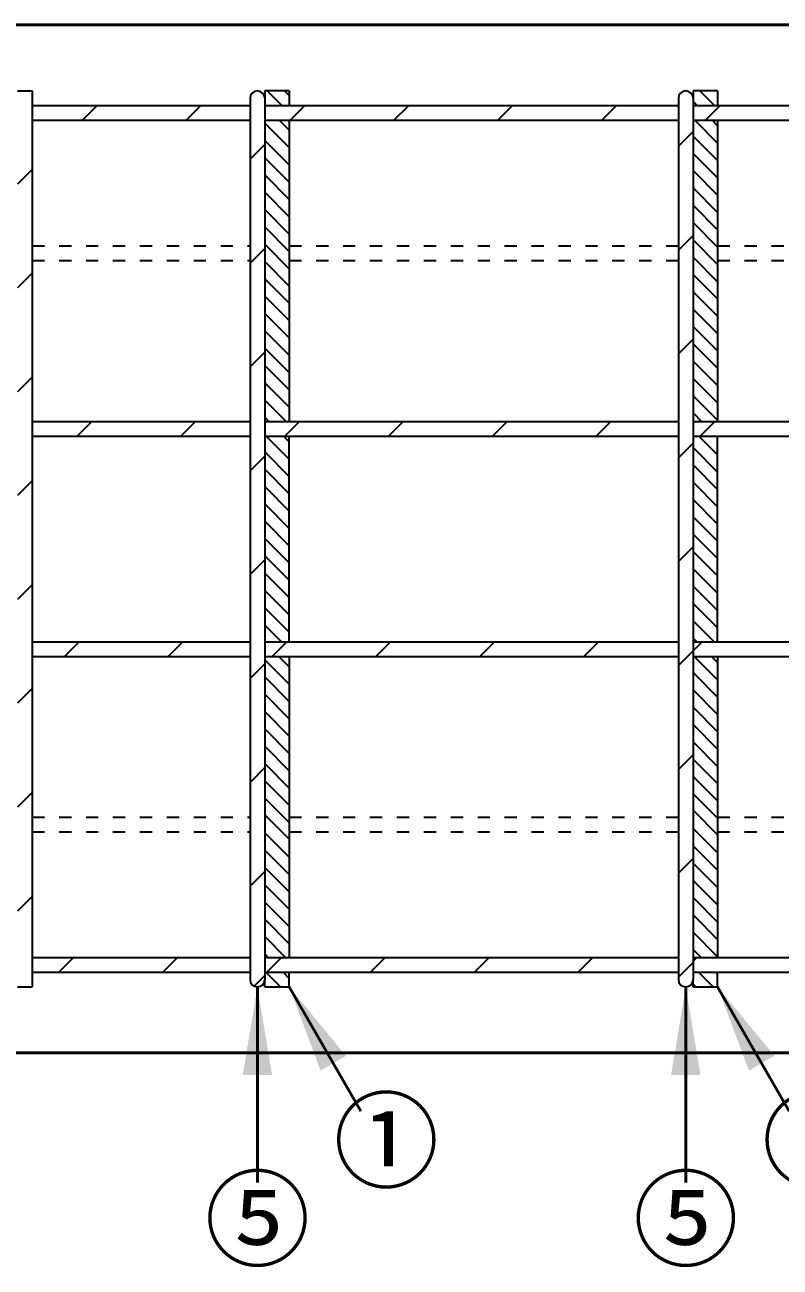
# Model space of a CAD drawing. Units: millimetres, scale not verified. Extents: x 100 to 4105, y 100 to 2870.
# Drawn here: x 3259 to 3568, y 1929 to 2437 of the extents above; entities that cross this region are included whole.
import ezdxf
from ezdxf.enums import TextEntityAlignment as Align

# ---------------------------------------------------------------- set-up
doc = ezdxf.new("R2010")
doc.units = ezdxf.units.MM
doc.header["$LTSCALE"] = 5
doc.linetypes.add('USER1', pattern=[2.2, 1, -1.2])
doc.layers.add('V-nasSTD', color=7, linetype='Continuous', lineweight=50)
doc.styles.add('ＭＳ ゴシック', font='')
doc.styles.get('ＭＳ ゴシック').set_extended_font_data('MS Gothic')

msp = doc.modelspace()

# ---------------------------------------------------------------- hatches: boundary and pattern name
at = {"layer": 'V-nasSTD'}
for points in [[(3360.35, 2007.841), (3354.35, 2043.841), (3348.35, 2007.841)], [(3390.547, 2015.664), (3367.35, 2043.841), (3380.154, 2009.664)], [(3535.35, 2007.841), (3529.35, 2043.841), (3523.35, 2007.841)], [(3565.547, 2015.664), (3542.35, 2043.841), (3555.154, 2009.664)]]:
    msp.add_hatch(color=256, dxfattribs=at).paths.add_polyline_path(points)

# ---------------------------------------------------------------- linework, layer by layer
for p, q in [((3934.35, 2436.841), (1934.35, 2436.841)), ((3354.35, 1963.891), (3354.35, 2043.841)), ((3396.64, 1993.109), (3367.35, 2043.841)), ((3529.35, 1963.891), (3529.35, 2043.841)), ((3571.64, 1993.109), (3542.35, 2043.841)), ((1934.35, 2016.841), (3934.35, 2016.841))]:
    msp.add_line(p, q, dxfattribs=at)
at = {"layer": 'V-nasSTD', "lineweight": 35}
for p, q in [((3256.35, 2409.823), (3262.35, 2409.823)), ((3262.35, 2409.823), (3262.35, 2043.823)), ((3351.35, 2406.841), (3351.35, 2046.841)), ((3367.35, 2409.841), (3357.35, 2409.841)), ((3357.35, 2409.841), (3357.35, 2406.841)), ((3357.35, 2406.841), (3357.35, 2046.841)), ((3358.37, 2409.841), (3364.37, 2403.841)), ((3365.441, 2409.841), (3367.35, 2407.931)), ((3367.35, 2409.841), (3367.35, 2403.841)), ((3526.35, 2406.841), (3526.35, 2046.841)), ((3542.35, 2409.841), (3532.35, 2409.841)), ((3532.35, 2409.841), (3532.35, 2406.841)), ((3532.35, 2406.841), (3532.35, 2046.841)), ((3532.35, 2405.566), (3534.075, 2403.841)), ((3535.146, 2409.841), (3541.146, 2403.841)), ((3542.217, 2409.841), (3542.35, 2409.708)), ((3542.35, 2409.841), (3542.35, 2403.841)), ((3262.35, 2403.841), (3351.35, 2403.841)), ((3282.878, 2397.841), (3288.878, 2403.841)), ((3325.304, 2397.841), (3331.304, 2403.841)), ((3357.35, 2403.841), (3526.35, 2403.841)), ((3367.73, 2397.841), (3373.73, 2403.841)), ((3410.157, 2397.841), (3416.157, 2403.841)), ((3452.583, 2397.841), (3458.583, 2403.841)), ((3495.01, 2397.841), (3501.01, 2403.841)), ((3532.35, 2403.841), (3811.35, 2403.841)), ((3543.436, 2403.841), (3537.436, 2397.841)), ((3262.35, 2397.841), (3351.35, 2397.841)), ((3357.35, 2397.841), (3526.35, 2397.841)), ((3357.35, 2396.718), (3367.35, 2386.718)), ((3363.299, 2397.841), (3367.35, 2393.789)), ((3367.35, 2397.841), (3367.35, 2274.841)), ((3532.35, 2397.841), (3811.35, 2397.841)), ((3533.004, 2397.841), (3542.35, 2388.495)), ((3540.075, 2397.841), (3542.35, 2395.566)), ((3542.35, 2397.841), (3542.35, 2274.841)), ((3532.35, 2393.255), (3526.35, 2387.255)), ((3532.35, 2391.424), (3542.35, 2381.424)), ((3357.35, 2387.961), (3351.35, 2381.961)), ((3357.35, 2389.647), (3367.35, 2379.647)), ((3357.35, 2382.576), (3367.35, 2372.576)), ((3532.35, 2384.353), (3542.35, 2374.353)), ((3262.35, 2377.814), (3256.35, 2371.814)), ((3357.35, 2375.505), (3367.35, 2365.505)), ((3532.35, 2377.282), (3542.35, 2367.282)), ((3532.35, 2370.211), (3542.35, 2360.211)), ((3357.35, 2368.434), (3367.35, 2358.434)), ((3357.35, 2361.363), (3367.35, 2351.363)), ((3532.35, 2363.14), (3542.35, 2353.14)), ((3532.35, 2356.068), (3542.35, 2346.068)), ((3357.35, 2354.292), (3367.35, 2344.292)), ((3532.35, 2350.829), (3526.35, 2344.829)), ((3357.35, 2345.535), (3351.35, 2339.535)), ((3357.35, 2347.221), (3367.35, 2337.221)), ((3532.35, 2348.997), (3542.35, 2338.997)), ((3357.35, 2340.15), (3367.35, 2330.15)), ((3532.35, 2341.926), (3542.35, 2331.926)), ((3262.35, 2335.387), (3256.35, 2329.387)), ((3532.35, 2334.855), (3542.35, 2324.855)), ((3357.35, 2333.079), (3367.35, 2323.079)), ((3357.35, 2326.008), (3367.35, 2316.008)), ((3532.35, 2327.784), (3542.35, 2317.784)), ((3532.35, 2320.713), (3542.35, 2310.713)), ((3357.35, 2318.936), (3367.35, 2308.936)), ((3357.35, 2311.865), (3367.35, 2301.865)), ((3532.35, 2313.642), (3542.35, 2303.642)), ((3357.35, 2304.794), (3367.35, 2294.794)), ((3532.35, 2308.403), (3526.35, 2302.403)), ((3532.35, 2306.571), (3542.35, 2296.571)), ((3357.35, 2303.108), (3351.35, 2297.108)), ((3532.35, 2299.5), (3542.35, 2289.5)), ((3357.35, 2297.723), (3367.35, 2287.723)), ((3262.35, 2292.961), (3256.35, 2286.961)), ((3357.35, 2290.652), (3367.35, 2280.652)), ((3532.35, 2292.429), (3542.35, 2282.429)), ((3532.35, 2285.358), (3542.35, 2275.358)), ((3357.35, 2283.581), (3366.09, 2274.841)), ((3262.35, 2274.841), (3351.35, 2274.841)), ((3286.657, 2274.841), (3280.657, 2268.841)), ((3329.083, 2274.841), (3323.083, 2268.841)), ((3357.35, 2276.51), (3359.019, 2274.841)), ((3357.35, 2274.841), (3526.35, 2274.841)), ((3365.51, 2268.841), (3371.51, 2274.841)), ((3407.936, 2268.841), (3413.936, 2274.841)), ((3450.362, 2268.841), (3456.362, 2274.841)), ((3492.789, 2268.841), (3498.789, 2274.841)), ((3532.35, 2278.287), (3535.796, 2274.841)), ((3532.35, 2274.841), (3811.35, 2274.841)), ((3541.215, 2274.841), (3535.215, 2268.841)), ((3262.35, 2268.841), (3351.35, 2268.841)), ((3357.35, 2268.841), (3526.35, 2268.841)), ((3357.948, 2268.841), (3367.35, 2259.439)), ((3365.019, 2268.841), (3367.35, 2266.51)), ((3367.35, 2184.841), (3367.35, 2268.841)), ((3532.35, 2268.841), (3811.35, 2268.841)), ((3534.725, 2268.841), (3542.35, 2261.216)), ((3541.796, 2268.841), (3542.35, 2268.287)), ((3542.35, 2184.841), (3542.35, 2268.841)), ((3532.35, 2265.976), (3526.35, 2259.976)), ((3532.35, 2264.145), (3542.35, 2254.145)), ((3357.35, 2260.682), (3351.35, 2254.682)), ((3357.35, 2262.368), (3367.35, 2252.368)), ((3357.35, 2255.297), (3367.35, 2245.297)), ((3532.35, 2257.074), (3542.35, 2247.074)), ((3262.35, 2250.535), (3256.35, 2244.535)), ((3357.35, 2248.226), (3367.35, 2238.226)), ((3532.35, 2250.002), (3542.35, 2240.002)), ((3357.35, 2241.155), (3367.35, 2231.155)), ((3532.35, 2242.931), (3542.35, 2232.931)), ((3357.35, 2234.084), (3367.35, 2224.084)), ((3532.35, 2235.86), (3542.35, 2225.86)), ((3532.35, 2228.789), (3542.35, 2218.789)), ((3357.35, 2227.013), (3367.35, 2217.013)), ((3532.35, 2223.55), (3526.35, 2217.55)), ((3357.35, 2218.255), (3351.35, 2212.255)), ((3357.35, 2219.941), (3367.35, 2209.941)), ((3532.35, 2221.718), (3542.35, 2211.718)), ((3357.35, 2212.87), (3367.35, 2202.87)), ((3532.35, 2214.647), (3542.35, 2204.647)), ((3262.35, 2208.108), (3256.35, 2202.108)), ((3532.35, 2207.576), (3542.35, 2197.576)), ((3357.35, 2205.799), (3367.35, 2195.799)), ((3357.35, 2198.728), (3367.35, 2188.728)), ((3532.35, 2200.505), (3542.35, 2190.505)), ((3532.35, 2193.434), (3540.943, 2184.841)), ((3357.35, 2191.657), (3364.167, 2184.841)), ((3262.35, 2184.841), (3351.35, 2184.841)), ((3275.51, 2178.841), (3281.51, 2184.841)), ((3317.936, 2178.841), (3323.936, 2184.841)), ((3357.35, 2184.841), (3526.35, 2184.841)), ((3360.362, 2178.841), (3366.362, 2184.841)), ((3402.789, 2178.841), (3408.789, 2184.841)), ((3445.215, 2178.841), (3451.215, 2184.841)), ((3487.642, 2178.841), (3493.642, 2184.841)), ((3532.35, 2186.363), (3533.872, 2184.841)), ((3532.35, 2184.841), (3811.35, 2184.841)), ((3536.068, 2184.841), (3532.35, 2181.123)), ((3262.35, 2178.841), (3351.35, 2178.841)), ((3357.35, 2178.841), (3526.35, 2178.841)), ((3357.35, 2177.515), (3367.35, 2167.515)), ((3363.095, 2178.841), (3367.35, 2174.586)), ((3367.35, 2178.841), (3367.35, 2055.841)), ((3532.35, 2181.123), (3526.35, 2175.123)), ((3532.35, 2178.841), (3811.35, 2178.841)), ((3532.801, 2178.841), (3542.35, 2169.292)), ((3539.872, 2178.841), (3542.35, 2176.363)), ((3542.35, 2178.841), (3542.35, 2055.841)), ((3357.35, 2175.829), (3351.35, 2169.829)), ((3532.35, 2172.221), (3542.35, 2162.221)), ((3357.35, 2170.444), (3367.35, 2160.444)), ((3262.35, 2165.682), (3256.35, 2159.682)), ((3357.35, 2163.373), (3367.35, 2153.373)), ((3532.35, 2165.15), (3542.35, 2155.15)), ((3532.35, 2158.079), (3542.35, 2148.079)), ((3357.35, 2156.302), (3367.35, 2146.302)), ((3357.35, 2149.231), (3367.35, 2139.231)), ((3532.35, 2151.008), (3542.35, 2141.008)), ((3357.35, 2142.16), (3367.35, 2132.16)), ((3532.35, 2143.936), (3542.35, 2133.936)), ((3532.35, 2138.697), (3526.35, 2132.697)), ((3532.35, 2136.865), (3542.35, 2126.865)), ((3357.35, 2133.403), (3351.35, 2127.403)), ((3357.35, 2135.089), (3367.35, 2125.089)), ((3357.35, 2128.018), (3367.35, 2118.018)), ((3532.35, 2129.794), (3542.35, 2119.794)), ((3262.35, 2123.255), (3256.35, 2117.255)), ((3532.35, 2122.723), (3542.35, 2112.723)), ((3357.35, 2120.947), (3367.35, 2110.947)), ((3357.35, 2114.195), (3367.35, 2104.195)), ((3532.35, 2115.972), (3542.35, 2105.972)), ((3357.35, 2106.804), (3367.35, 2096.804)), ((3532.35, 2108.581), (3542.35, 2098.581)), ((3532.35, 2101.51), (3542.35, 2091.51)), ((3357.35, 2099.733), (3367.35, 2089.733)), ((3532.35, 2096.271), (3526.35, 2090.271)), ((3357.35, 2090.976), (3351.35, 2084.976)), ((3357.35, 2092.662), (3367.35, 2082.662)), ((3532.35, 2094.439), (3542.35, 2084.439)), ((3532.35, 2087.368), (3542.35, 2077.368)), ((3262.35, 2080.829), (3256.35, 2074.829)), ((3357.35, 2085.591), (3367.35, 2075.591)), ((3357.35, 2078.52), (3367.35, 2068.52)), ((3532.35, 2080.297), (3542.35, 2070.297)), ((3357.35, 2071.449), (3367.35, 2061.449)), ((3532.35, 2073.226), (3542.35, 2063.226)), ((3532.35, 2066.155), (3542.35, 2056.155)), ((3357.35, 2064.378), (3365.887, 2055.841)), ((3262.35, 2055.841), (3351.35, 2055.841)), ((3273.289, 2049.841), (3279.289, 2055.841)), ((3315.715, 2049.841), (3321.715, 2055.841)), ((3357.35, 2057.307), (3358.816, 2055.841)), ((3357.35, 2055.841), (3526.35, 2055.841)), ((3358.142, 2049.841), (3364.142, 2055.841)), ((3400.568, 2049.841), (3406.568, 2055.841)), ((3442.995, 2049.841), (3448.995, 2055.841)), ((3485.421, 2049.841), (3491.421, 2055.841)), ((3532.35, 2059.084), (3535.593, 2055.841)), ((3532.35, 2055.841), (3811.35, 2055.841)), ((3533.847, 2055.841), (3532.35, 2054.344)), ((3532.35, 2053.844), (3526.35, 2047.844)), ((3262.35, 2049.841), (3351.35, 2049.841)), ((3357.35, 2048.55), (3352.975, 2044.175)), ((3357.35, 2049.841), (3526.35, 2049.841)), ((3357.35, 2043.841), (3357.35, 2046.841)), ((3357.745, 2049.841), (3363.745, 2043.841)), ((3364.816, 2049.841), (3367.35, 2047.307)), ((3367.35, 2043.841), (3367.35, 2049.841)), ((3532.35, 2049.841), (3811.35, 2049.841)), ((3532.35, 2043.841), (3532.35, 2046.841)), ((3534.522, 2049.841), (3540.522, 2043.841)), ((3541.593, 2049.841), (3542.35, 2049.084)), ((3542.35, 2043.841), (3542.35, 2049.841)), ((3256.35, 2043.823), (3262.35, 2043.823)), ((3357.35, 2043.841), (3367.35, 2043.841)), ((3532.35, 2044.941), (3533.451, 2043.841)), ((3532.35, 2043.841), (3542.35, 2043.841))]:
    msp.add_line(p, q, dxfattribs=at)
at = {"layer": 'V-nasSTD', "linetype": 'USER1', "lineweight": 35}
for p, q in [((3262.35, 2346.553), (3351.35, 2346.553)), ((3367.35, 2346.553), (3526.35, 2346.553)), ((3542.35, 2346.553), (3811.35, 2346.553)), ((3262.35, 2340.553), (3351.35, 2340.553)), ((3367.35, 2340.553), (3526.35, 2340.553)), ((3542.35, 2340.553), (3811.35, 2340.553)), ((3262.35, 2113.129), (3351.35, 2113.129)), ((3367.35, 2113.129), (3526.35, 2113.129)), ((3542.35, 2113.129), (3811.35, 2113.129)), ((3262.35, 2107.129), (3351.35, 2107.129)), ((3367.35, 2107.129), (3526.35, 2107.129)), ((3542.35, 2107.129), (3811.35, 2107.129))]:
    msp.add_line(p, q, dxfattribs=at)
at = {"layer": 'V-nasSTD', "lineweight": 35}
for centre, start, end in [((3354.35, 2406.841), 0, 180), ((3529.35, 2406.841), 0, 180), ((3354.35, 2046.841), 180, 0), ((3529.35, 2046.841), 180, 0)]:
    msp.add_arc(centre, 3, start, end, dxfattribs=at)

# ---------------------------------------------------------------- texts
at = {"layer": 'V-nasSTD', "style": 'ＭＳ ゴシック'}
for s, p in [('①', (3385.404, 1996.76)), ('①', (3560.404, 1996.76)), ('⑤', (3332.787, 1964.741)), ('⑤', (3507.787, 1964.741))]:
    msp.add_text(s, height=31.67, dxfattribs=at).set_placement(p, align=Align.TOP_LEFT)

doc.saveas('drawing.dxf')
